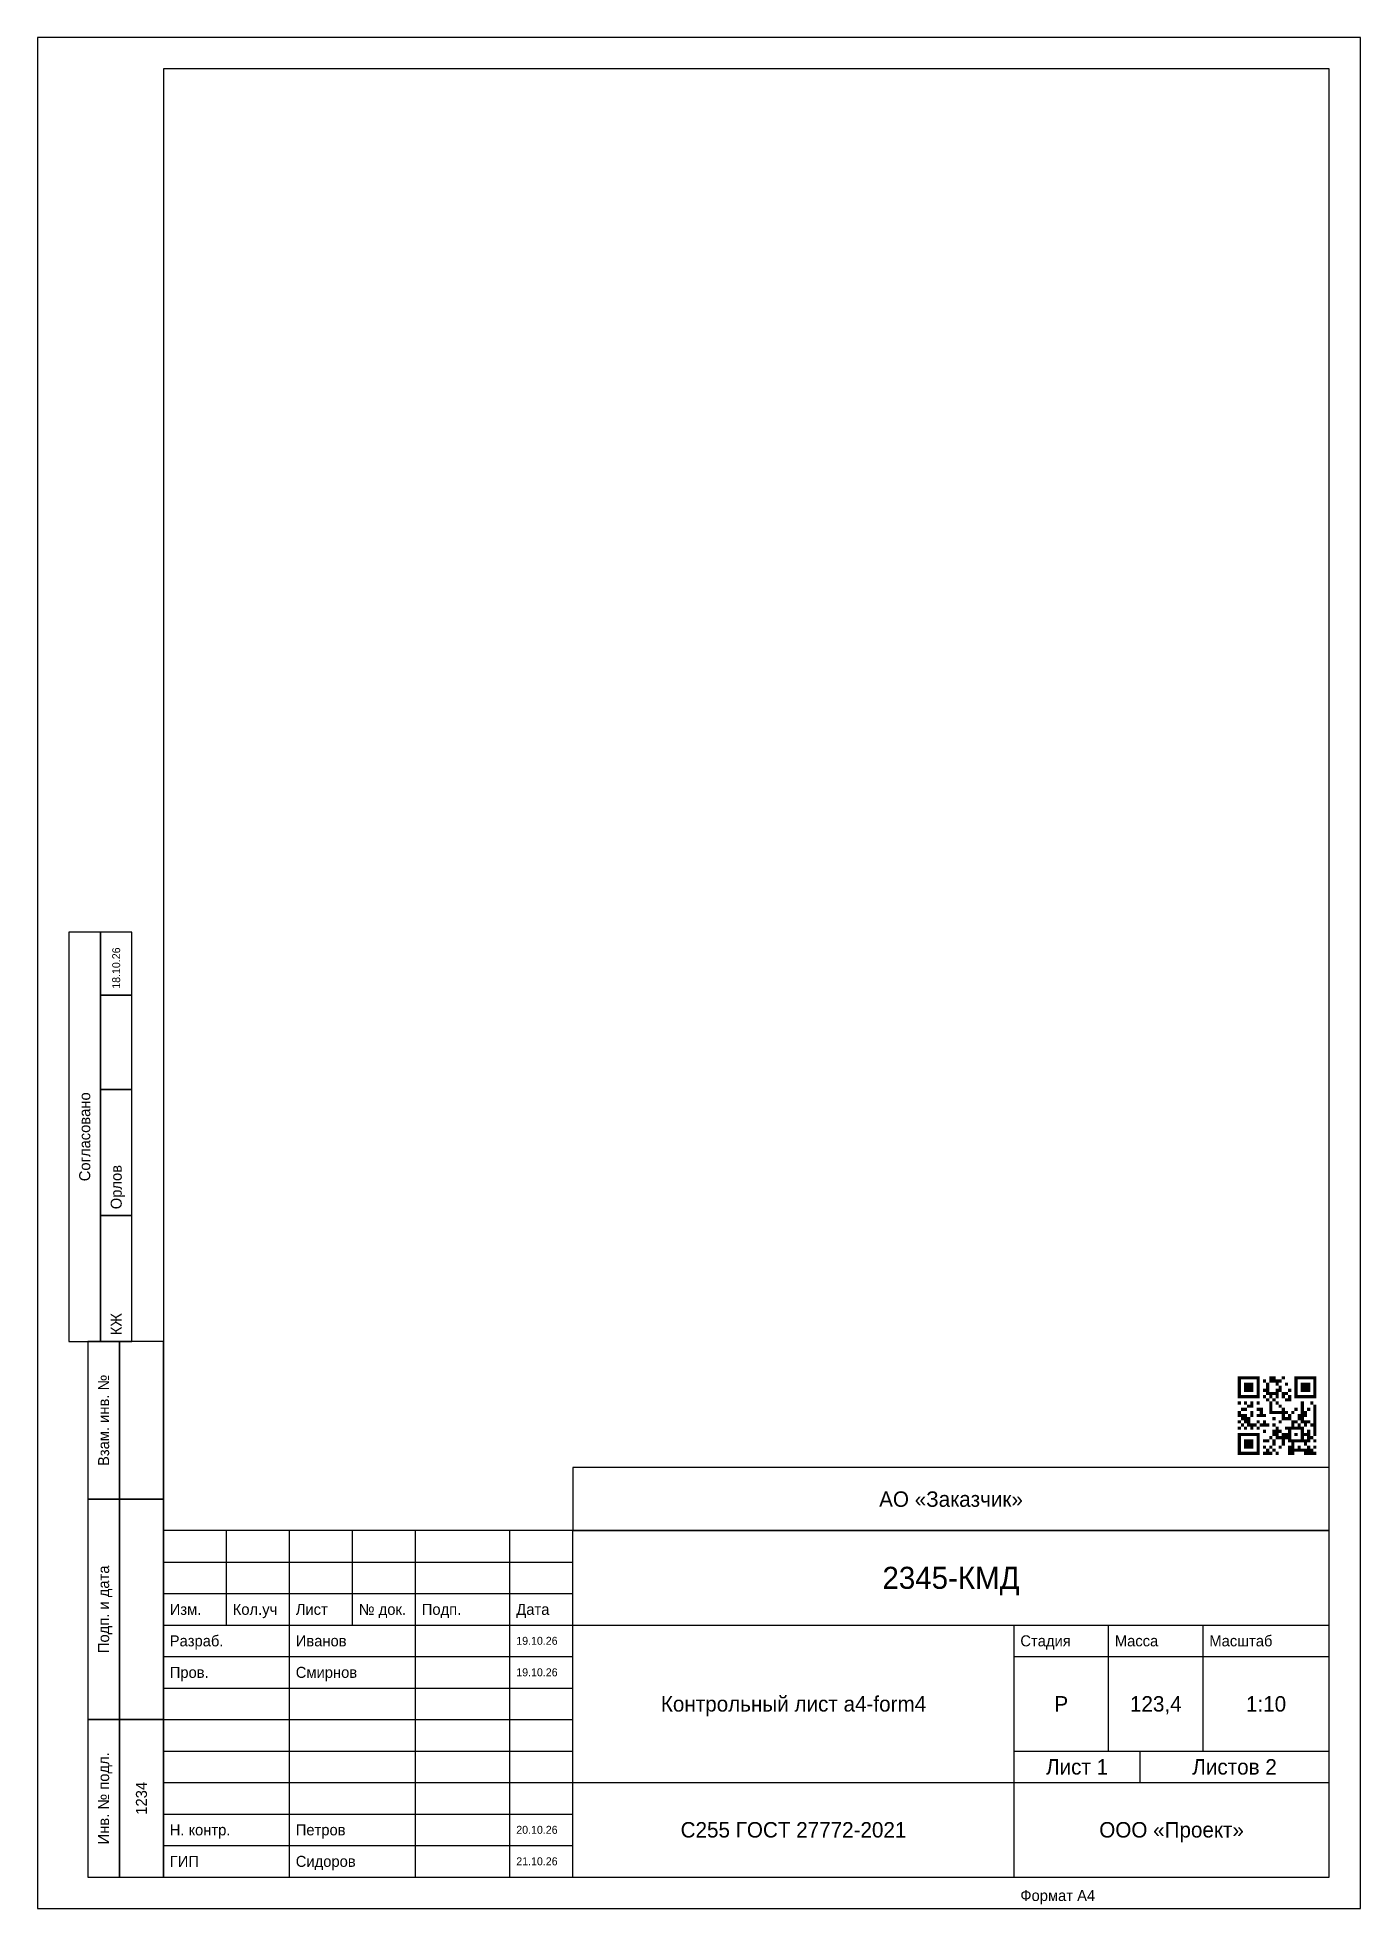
# Model space of a CAD drawing. Header units: millimetres. Extents: x 0 to 210, y 0 to 297.
import ezdxf
from ezdxf.enums import TextEntityAlignment as Align

# ---------------------------------------------------------------- set-up
doc = ezdxf.new("R2010")
doc.units = ezdxf.units.MM
for name, color, linetype in [('OB_FRAME', 7, 'CONTINUOUS'), ('OB_TEXT', 7, 'CONTINUOUS'), ('OB_THIN', 3, 'CONTINUOUS')]:
    doc.layers.add(name, color=color, linetype=linetype)

msp = doc.modelspace()

# ---------------------------------------------------------------- linework, layer by layer
at = {"layer": 'OB_FRAME'}
for p, q in [((205, 60), (20, 60)), ((20, 60), (20, 5)), ((30, 45), (30, 60)), ((40, 5), (40, 60)), ((50, 45), (50, 60)), ((60, 5), (60, 60)), ((75, 5), (75, 60)), ((85, 5), (85, 60)), ((205, 5), (205, 60)), ((20, 45), (85, 45)), ((85, 45), (205, 45)), ((155, 5), (155, 45)), ((170, 25), (170, 45)), ((185, 25), (185, 45)), ((155, 25), (205, 25)), ((175, 20), (175, 25)), ((85, 20), (205, 20)), ((20, 5), (205, 5))]:
    msp.add_line(p, q, dxfattribs=at)
for points in [[(20, 5), (205, 5), (205, 292), (20, 292), (20, 5)], [(5, 90), (10, 90), (10, 155), (5, 155), (5, 90)], [(8, 65), (13, 65), (13, 90), (8, 90), (8, 65)], [(13, 65), (20, 65), (20, 90), (13, 90), (13, 65)], [(85, 60), (205, 60), (205, 70), (85, 70), (85, 60)], [(8, 30), (13, 30), (13, 65), (8, 65), (8, 30)], [(13, 30), (20, 30), (20, 65), (13, 65), (13, 30)], [(8, 5), (13, 5), (13, 30), (8, 30), (8, 5)], [(13, 5), (20, 5), (20, 30), (13, 30), (13, 5)]]:
    msp.add_lwpolyline(points, dxfattribs=at)
for points in [[(190.5, 84), (191, 84), (190.5, 84.5), (191, 84.5)], [(190.5, 83.5), (191, 83.5), (190.5, 84), (191, 84)], [(190.5, 83), (191, 83), (190.5, 83.5), (191, 83.5)], [(191, 84), (191.5, 84), (191, 84.5), (191.5, 84.5)], [(191.5, 84), (192, 84), (191.5, 84.5), (192, 84.5)], [(191.5, 83), (192, 83), (191.5, 83.5), (192, 83.5)], [(192, 84), (192.5, 84), (192, 84.5), (192.5, 84.5)], [(192, 83), (192.5, 83), (192, 83.5), (192.5, 83.5)], [(192.5, 84), (193, 84), (192.5, 84.5), (193, 84.5)], [(192.5, 83), (193, 83), (192.5, 83.5), (193, 83.5)], [(193, 84), (193.5, 84), (193, 84.5), (193.5, 84.5)], [(193.5, 84), (194, 84), (193.5, 84.5), (194, 84.5)], [(193.5, 83.5), (194, 83.5), (193.5, 84), (194, 84)], [(193.5, 83), (194, 83), (193.5, 83.5), (194, 83.5)], [(194.5, 83.5), (195, 83.5), (194.5, 84), (195, 84)], [(195, 83), (195.5, 83), (195, 83.5), (195.5, 83.5)], [(195.5, 84), (196, 84), (195.5, 84.5), (196, 84.5)], [(195.5, 83.5), (196, 83.5), (195.5, 84), (196, 84)], [(196, 84), (196.5, 84), (196, 84.5), (196.5, 84.5)], [(196, 83.5), (196.5, 83.5), (196, 84), (196.5, 84)], [(196.5, 83.5), (197, 83.5), (196.5, 84), (197, 84)], [(196.5, 83), (197, 83), (196.5, 83.5), (197, 83.5)], [(197, 83.5), (197.5, 83.5), (197, 84), (197.5, 84)], [(197.5, 84), (198, 84), (197.5, 84.5), (198, 84.5)], [(198, 83), (198.5, 83), (198, 83.5), (198.5, 83.5)], [(199.5, 84), (200, 84), (199.5, 84.5), (200, 84.5)], [(199.5, 83.5), (200, 83.5), (199.5, 84), (200, 84)], [(199.5, 83), (200, 83), (199.5, 83.5), (200, 83.5)], [(200, 84), (200.5, 84), (200, 84.5), (200.5, 84.5)], [(200.5, 84), (201, 84), (200.5, 84.5), (201, 84.5)], [(200.5, 83), (201, 83), (200.5, 83.5), (201, 83.5)], [(201, 84), (201.5, 84), (201, 84.5), (201.5, 84.5)], [(201, 83), (201.5, 83), (201, 83.5), (201.5, 83.5)], [(201.5, 84), (202, 84), (201.5, 84.5), (202, 84.5)], [(201.5, 83), (202, 83), (201.5, 83.5), (202, 83.5)], [(202, 84), (202.5, 84), (202, 84.5), (202.5, 84.5)], [(202.5, 84), (203, 84), (202.5, 84.5), (203, 84.5)], [(202.5, 83.5), (203, 83.5), (202.5, 84), (203, 84)], [(202.5, 83), (203, 83), (202.5, 83.5), (203, 83.5)], [(190.5, 82.5), (191, 82.5), (190.5, 83), (191, 83)], [(190.5, 82), (191, 82), (190.5, 82.5), (191, 82.5)], [(190.5, 81.5), (191, 81.5), (190.5, 82), (191, 82)], [(190.5, 81), (191, 81), (190.5, 81.5), (191, 81.5)], [(190.5, 80), (191, 80), (190.5, 80.5), (191, 80.5)], [(191, 81), (191.5, 81), (191, 81.5), (191.5, 81.5)], [(191.5, 82.5), (192, 82.5), (191.5, 83), (192, 83)], [(191.5, 82), (192, 82), (191.5, 82.5), (192, 82.5)], [(191.5, 81), (192, 81), (191.5, 81.5), (192, 81.5)], [(191.5, 80), (192, 80), (191.5, 80.5), (192, 80.5)], [(192, 82.5), (192.5, 82.5), (192, 83), (192.5, 83)], [(192, 82), (192.5, 82), (192, 82.5), (192.5, 82.5)], [(192, 81), (192.5, 81), (192, 81.5), (192.5, 81.5)], [(192.5, 82.5), (193, 82.5), (192.5, 83), (193, 83)], [(192.5, 82), (193, 82), (192.5, 82.5), (193, 82.5)], [(192.5, 81), (193, 81), (192.5, 81.5), (193, 81.5)], [(192.5, 80), (193, 80), (192.5, 80.5), (193, 80.5)], [(193, 81), (193.5, 81), (193, 81.5), (193.5, 81.5)], [(193.5, 82.5), (194, 82.5), (193.5, 83), (194, 83)], [(193.5, 82), (194, 82), (193.5, 82.5), (194, 82.5)], [(193.5, 81.5), (194, 81.5), (193.5, 82), (194, 82)], [(193.5, 81), (194, 81), (193.5, 81.5), (194, 81.5)], [(193.5, 80), (194, 80), (193.5, 80.5), (194, 80.5)], [(194.5, 82), (195, 82), (194.5, 82.5), (195, 82.5)], [(194.5, 81), (195, 81), (194.5, 81.5), (195, 81.5)], [(195, 82.5), (195.5, 82.5), (195, 83), (195.5, 83)], [(195, 82), (195.5, 82), (195, 82.5), (195.5, 82.5)], [(195, 81.5), (195.5, 81.5), (195, 82), (195.5, 82)], [(195, 80.5), (195.5, 80.5), (195, 81), (195.5, 81)], [(195.5, 81.5), (196, 81.5), (195.5, 82), (196, 82)], [(195.5, 81), (196, 81), (195.5, 81.5), (196, 81.5)], [(195.5, 80), (196, 80), (195.5, 80.5), (196, 80.5)], [(196, 81.5), (196.5, 81.5), (196, 82), (196.5, 82)], [(196, 80.5), (196.5, 80.5), (196, 81), (196.5, 81)], [(196.5, 82), (197, 82), (196.5, 82.5), (197, 82.5)], [(196.5, 81.5), (197, 81.5), (196.5, 82), (197, 82)], [(196.5, 81), (197, 81), (196.5, 81.5), (197, 81.5)], [(196.5, 80), (197, 80), (196.5, 80.5), (197, 80.5)], [(197, 82.5), (197.5, 82.5), (197, 83), (197.5, 83)], [(197, 82), (197.5, 82), (197, 82.5), (197.5, 82.5)], [(197.5, 81.5), (198, 81.5), (197.5, 82), (198, 82)], [(197.5, 81), (198, 81), (197.5, 81.5), (198, 81.5)], [(198, 81.5), (198.5, 81.5), (198, 82), (198.5, 82)], [(198, 80.5), (198.5, 80.5), (198, 81), (198.5, 81)], [(198.5, 82), (199, 82), (198.5, 82.5), (199, 82.5)], [(198.5, 81), (199, 81), (198.5, 81.5), (199, 81.5)], [(198.5, 80.5), (199, 80.5), (198.5, 81), (199, 81)], [(199.5, 82.5), (200, 82.5), (199.5, 83), (200, 83)], [(199.5, 82), (200, 82), (199.5, 82.5), (200, 82.5)], [(199.5, 81.5), (200, 81.5), (199.5, 82), (200, 82)], [(199.5, 81), (200, 81), (199.5, 81.5), (200, 81.5)], [(200, 81), (200.5, 81), (200, 81.5), (200.5, 81.5)], [(200.5, 82.5), (201, 82.5), (200.5, 83), (201, 83)], [(200.5, 82), (201, 82), (200.5, 82.5), (201, 82.5)], [(200.5, 81), (201, 81), (200.5, 81.5), (201, 81.5)], [(200.5, 80), (201, 80), (200.5, 80.5), (201, 80.5)], [(201, 82.5), (201.5, 82.5), (201, 83), (201.5, 83)], [(201, 82), (201.5, 82), (201, 82.5), (201.5, 82.5)], [(201, 81), (201.5, 81), (201, 81.5), (201.5, 81.5)], [(201.5, 82.5), (202, 82.5), (201.5, 83), (202, 83)], [(201.5, 82), (202, 82), (201.5, 82.5), (202, 82.5)], [(201.5, 81), (202, 81), (201.5, 81.5), (202, 81.5)], [(202, 81), (202.5, 81), (202, 81.5), (202.5, 81.5)], [(202, 80), (202.5, 80), (202, 80.5), (202.5, 80.5)], [(202.5, 82.5), (203, 82.5), (202.5, 83), (203, 83)], [(202.5, 82), (203, 82), (202.5, 82.5), (203, 82.5)], [(202.5, 81.5), (203, 81.5), (202.5, 82), (203, 82)], [(202.5, 81), (203, 81), (202.5, 81.5), (203, 81.5)], [(190.5, 78.5), (191, 78.5), (190.5, 79), (191, 79)], [(190.5, 78), (191, 78), (190.5, 78.5), (191, 78.5)], [(190.5, 77), (191, 77), (190.5, 77.5), (191, 77.5)], [(191, 79), (191.5, 79), (191, 79.5), (191.5, 79.5)], [(191, 78), (191.5, 78), (191, 78.5), (191.5, 78.5)], [(191, 77.5), (191.5, 77.5), (191, 78), (191.5, 78)], [(191.5, 79), (192, 79), (191.5, 79.5), (192, 79.5)], [(191.5, 78), (192, 78), (191.5, 78.5), (192, 78.5)], [(191.5, 77.5), (192, 77.5), (191.5, 78), (192, 78)], [(191.5, 77), (192, 77), (191.5, 77.5), (192, 77.5)], [(192, 79.5), (192.5, 79.5), (192, 80), (192.5, 80)], [(192, 77.5), (192.5, 77.5), (192, 78), (192.5, 78)], [(192, 77), (192.5, 77), (192, 77.5), (192.5, 77.5)], [(192.5, 79.5), (193, 79.5), (192.5, 80), (193, 80)], [(192.5, 78.5), (193, 78.5), (192.5, 79), (193, 79)], [(192.5, 78), (193, 78), (192.5, 78.5), (193, 78.5)], [(193.5, 79), (194, 79), (193.5, 79.5), (194, 79.5)], [(193.5, 78), (194, 78), (193.5, 78.5), (194, 78.5)], [(193.5, 77), (194, 77), (193.5, 77.5), (194, 77.5)], [(194, 79), (194.5, 79), (194, 79.5), (194.5, 79.5)], [(194, 78.5), (194.5, 78.5), (194, 79), (194.5, 79)], [(194, 78), (194.5, 78), (194, 78.5), (194.5, 78.5)], [(194.5, 78), (195, 78), (194.5, 78.5), (195, 78.5)], [(194.5, 77), (195, 77), (194.5, 77.5), (195, 77.5)], [(195.5, 79.5), (196, 79.5), (195.5, 80), (196, 80)], [(195.5, 79), (196, 79), (195.5, 79.5), (196, 79.5)], [(195.5, 78.5), (196, 78.5), (195.5, 79), (196, 79)], [(196, 78.5), (196.5, 78.5), (196, 79), (196.5, 79)], [(196, 77.5), (196.5, 77.5), (196, 78), (196.5, 78)], [(196.5, 78.5), (197, 78.5), (196.5, 79), (197, 79)], [(197, 79.5), (197.5, 79.5), (197, 80), (197.5, 80)], [(197, 78.5), (197.5, 78.5), (197, 79), (197.5, 79)], [(197, 77), (197.5, 77), (197, 77.5), (197.5, 77.5)], [(197.5, 79), (198, 79), (197.5, 79.5), (198, 79.5)], [(197.5, 78.5), (198, 78.5), (197.5, 79), (198, 79)], [(197.5, 78), (198, 78), (197.5, 78.5), (198, 78.5)], [(197.5, 77.5), (198, 77.5), (197.5, 78), (198, 78)], [(198, 78.5), (198.5, 78.5), (198, 79), (198.5, 79)], [(198, 77.5), (198.5, 77.5), (198, 78), (198.5, 78)], [(198.5, 78), (199, 78), (198.5, 78.5), (199, 78.5)], [(198.5, 77.5), (199, 77.5), (198.5, 78), (199, 78)], [(199, 78.5), (199.5, 78.5), (199, 79), (199.5, 79)], [(199, 77), (199.5, 77), (199, 77.5), (199.5, 77.5)], [(199.5, 79), (200, 79), (199.5, 79.5), (200, 79.5)], [(199.5, 77), (200, 77), (199.5, 77.5), (200, 77.5)], [(200, 78), (200.5, 78), (200, 78.5), (200.5, 78.5)], [(200, 77.5), (200.5, 77.5), (200, 78), (200.5, 78)], [(200.5, 79.5), (201, 79.5), (200.5, 80), (201, 80)], [(200.5, 79), (201, 79), (200.5, 79.5), (201, 79.5)], [(200.5, 78.5), (201, 78.5), (200.5, 79), (201, 79)], [(200.5, 78), (201, 78), (200.5, 78.5), (201, 78.5)], [(200.5, 77.5), (201, 77.5), (200.5, 78), (201, 78)], [(200.5, 77), (201, 77), (200.5, 77.5), (201, 77.5)], [(201, 78.5), (201.5, 78.5), (201, 79), (201.5, 79)], [(201, 78), (201.5, 78), (201, 78.5), (201.5, 78.5)], [(201, 77), (201.5, 77), (201, 77.5), (201.5, 77.5)], [(201.5, 79), (202, 79), (201.5, 79.5), (202, 79.5)], [(201.5, 77), (202, 77), (201.5, 77.5), (202, 77.5)], [(202.5, 79.5), (203, 79.5), (202.5, 80), (203, 80)], [(202.5, 79), (203, 79), (202.5, 79.5), (203, 79.5)], [(202.5, 78.5), (203, 78.5), (202.5, 79), (203, 79)], [(202.5, 78), (203, 78), (202.5, 78.5), (203, 78.5)], [(202.5, 77.5), (203, 77.5), (202.5, 78), (203, 78)], [(202.5, 77), (203, 77), (202.5, 77.5), (203, 77.5)], [(190.5, 76), (191, 76), (190.5, 76.5), (191, 76.5)], [(190.5, 75), (191, 75), (190.5, 75.5), (191, 75.5)], [(190.5, 74.5), (191, 74.5), (190.5, 75), (191, 75)], [(190.5, 74), (191, 74), (190.5, 74.5), (191, 74.5)], [(191, 76.5), (191.5, 76.5), (191, 77), (191.5, 77)], [(191, 75), (191.5, 75), (191, 75.5), (191.5, 75.5)], [(191.5, 76), (192, 76), (191.5, 76.5), (192, 76.5)], [(191.5, 75), (192, 75), (191.5, 75.5), (192, 75.5)], [(191.5, 74), (192, 74), (191.5, 74.5), (192, 74.5)], [(192, 76.5), (192.5, 76.5), (192, 77), (192.5, 77)], [(192, 75), (192.5, 75), (192, 75.5), (192.5, 75.5)], [(192, 74), (192.5, 74), (192, 74.5), (192.5, 74.5)], [(192.5, 76.5), (193, 76.5), (192.5, 77), (193, 77)], [(192.5, 76), (193, 76), (192.5, 76.5), (193, 76.5)], [(192.5, 75), (193, 75), (192.5, 75.5), (193, 75.5)], [(192.5, 74), (193, 74), (192.5, 74.5), (193, 74.5)], [(193, 76.5), (193.5, 76.5), (193, 77), (193.5, 77)], [(193, 75), (193.5, 75), (193, 75.5), (193.5, 75.5)], [(193.5, 76), (194, 76), (193.5, 76.5), (194, 76.5)], [(193.5, 75), (194, 75), (193.5, 75.5), (194, 75.5)], [(193.5, 74.5), (194, 74.5), (193.5, 75), (194, 75)], [(193.5, 74), (194, 74), (193.5, 74.5), (194, 74.5)], [(194, 76.5), (194.5, 76.5), (194, 77), (194.5, 77)], [(194.5, 76.5), (195, 76.5), (194.5, 77), (195, 77)], [(194.5, 75.5), (195, 75.5), (194.5, 76), (195, 76)], [(194.5, 74), (195, 74), (194.5, 74.5), (195, 74.5)], [(195, 76.5), (195.5, 76.5), (195, 77), (195.5, 77)], [(195, 74), (195.5, 74), (195, 74.5), (195.5, 74.5)], [(195.5, 74.5), (196, 74.5), (195.5, 75), (196, 75)], [(196, 76.5), (196.5, 76.5), (196, 77), (196.5, 77)], [(196, 75.5), (196.5, 75.5), (196, 76), (196.5, 76)], [(196, 75), (196.5, 75), (196, 75.5), (196.5, 75.5)], [(196, 74), (196.5, 74), (196, 74.5), (196.5, 74.5)], [(196.5, 76), (197, 76), (196.5, 76.5), (197, 76.5)], [(196.5, 75.5), (197, 75.5), (196.5, 76), (197, 76)], [(196.5, 75), (197, 75), (196.5, 75.5), (197, 75.5)], [(196.5, 74.5), (197, 74.5), (196.5, 75), (197, 75)], [(197, 75.5), (197.5, 75.5), (197, 76), (197.5, 76)], [(197, 74.5), (197.5, 74.5), (197, 75), (197.5, 75)], [(197.5, 75), (198, 75), (197.5, 75.5), (198, 75.5)], [(197.5, 74.5), (198, 74.5), (197.5, 75), (198, 75)], [(197.5, 74), (198, 74), (197.5, 74.5), (198, 74.5)], [(198, 76), (198.5, 76), (198, 76.5), (198.5, 76.5)], [(198, 75), (198.5, 75), (198, 75.5), (198.5, 75.5)], [(198, 74.5), (198.5, 74.5), (198, 75), (198.5, 75)], [(198.5, 76), (199, 76), (198.5, 76.5), (199, 76.5)], [(198.5, 75.5), (199, 75.5), (198.5, 76), (199, 76)], [(198.5, 75), (199, 75), (198.5, 75.5), (199, 75.5)], [(198.5, 74.5), (199, 74.5), (198.5, 75), (199, 75)], [(198.5, 74), (199, 74), (198.5, 74.5), (199, 74.5)], [(199, 76.5), (199.5, 76.5), (199, 77), (199.5, 77)], [(199, 76), (199.5, 76), (199, 76.5), (199.5, 76.5)], [(199, 74), (199.5, 74), (199, 74.5), (199.5, 74.5)], [(199.5, 76), (200, 76), (199.5, 76.5), (200, 76.5)], [(199.5, 75), (200, 75), (199.5, 75.5), (200, 75.5)], [(199.5, 74), (200, 74), (199.5, 74.5), (200, 74.5)], [(200, 76.5), (200.5, 76.5), (200, 77), (200.5, 77)], [(200, 76), (200.5, 76), (200, 76.5), (200.5, 76.5)], [(200, 74), (200.5, 74), (200, 74.5), (200.5, 74.5)], [(200.5, 76), (201, 76), (200.5, 76.5), (201, 76.5)], [(200.5, 75.5), (201, 75.5), (200.5, 76), (201, 76)], [(200.5, 75), (201, 75), (200.5, 75.5), (201, 75.5)], [(200.5, 74.5), (201, 74.5), (200.5, 75), (201, 75)], [(200.5, 74), (201, 74), (200.5, 74.5), (201, 74.5)], [(201, 76.5), (201.5, 76.5), (201, 77), (201.5, 77)], [(201, 75), (201.5, 75), (201, 75.5), (201.5, 75.5)], [(201, 74), (201.5, 74), (201, 74.5), (201.5, 74.5)], [(201.5, 75.5), (202, 75.5), (201.5, 76), (202, 76)], [(201.5, 75), (202, 75), (201.5, 75.5), (202, 75.5)], [(201.5, 74.5), (202, 74.5), (201.5, 75), (202, 75)], [(201.5, 74), (202, 74), (201.5, 74.5), (202, 74.5)], [(202, 76.5), (202.5, 76.5), (202, 77), (202.5, 77)], [(202, 74.5), (202.5, 74.5), (202, 75), (202.5, 75)], [(202.5, 76.5), (203, 76.5), (202.5, 77), (203, 77)], [(202.5, 76), (203, 76), (202.5, 76.5), (203, 76.5)], [(202.5, 75.5), (203, 75.5), (202.5, 76), (203, 76)], [(202.5, 75), (203, 75), (202.5, 75.5), (203, 75.5)], [(202.5, 74), (203, 74), (202.5, 74.5), (203, 74.5)], [(190.5, 73.5), (191, 73.5), (190.5, 74), (191, 74)], [(190.5, 73), (191, 73), (190.5, 73.5), (191, 73.5)], [(190.5, 72.5), (191, 72.5), (190.5, 73), (191, 73)], [(190.5, 72), (191, 72), (190.5, 72.5), (191, 72.5)], [(191, 72), (191.5, 72), (191, 72.5), (191.5, 72.5)], [(191.5, 73.5), (192, 73.5), (191.5, 74), (192, 74)], [(191.5, 73), (192, 73), (191.5, 73.5), (192, 73.5)], [(191.5, 72), (192, 72), (191.5, 72.5), (192, 72.5)], [(192, 73.5), (192.5, 73.5), (192, 74), (192.5, 74)], [(192, 73), (192.5, 73), (192, 73.5), (192.5, 73.5)], [(192, 72), (192.5, 72), (192, 72.5), (192.5, 72.5)], [(192.5, 73.5), (193, 73.5), (192.5, 74), (193, 74)], [(192.5, 73), (193, 73), (192.5, 73.5), (193, 73.5)], [(192.5, 72), (193, 72), (192.5, 72.5), (193, 72.5)], [(193, 72), (193.5, 72), (193, 72.5), (193.5, 72.5)], [(193.5, 73.5), (194, 73.5), (193.5, 74), (194, 74)], [(193.5, 73), (194, 73), (193.5, 73.5), (194, 73.5)], [(193.5, 72.5), (194, 72.5), (193.5, 73), (194, 73)], [(193.5, 72), (194, 72), (193.5, 72.5), (194, 72.5)], [(194.5, 73), (195, 73), (194.5, 73.5), (195, 73.5)], [(194.5, 72), (195, 72), (194.5, 72.5), (195, 72.5)], [(195, 72.5), (195.5, 72.5), (195, 73), (195.5, 73)], [(195, 72), (195.5, 72), (195, 72.5), (195.5, 72.5)], [(195.5, 73), (196, 73), (195.5, 73.5), (196, 73.5)], [(195.5, 72), (196, 72), (195.5, 72.5), (196, 72.5)], [(196, 73.5), (196.5, 73.5), (196, 74), (196.5, 74)], [(196, 72.5), (196.5, 72.5), (196, 73), (196.5, 73)], [(196.5, 72), (197, 72), (196.5, 72.5), (197, 72.5)], [(197, 73), (197.5, 73), (197, 73.5), (197.5, 73.5)], [(197.5, 73.5), (198, 73.5), (197.5, 74), (198, 74)], [(198.5, 73), (199, 73), (198.5, 73.5), (199, 73.5)], [(198.5, 72.5), (199, 72.5), (198.5, 73), (199, 73)], [(198.5, 72), (199, 72), (198.5, 72.5), (199, 72.5)], [(199, 73.5), (199.5, 73.5), (199, 74), (199.5, 74)], [(199, 73), (199.5, 73), (199, 73.5), (199.5, 73.5)], [(199, 72.5), (199.5, 72.5), (199, 73), (199.5, 73)], [(199, 72), (199.5, 72), (199, 72.5), (199.5, 72.5)], [(199.5, 72.5), (200, 72.5), (199.5, 73), (200, 73)], [(200, 73), (200.5, 73), (200, 73.5), (200.5, 73.5)], [(200, 72.5), (200.5, 72.5), (200, 73), (200.5, 73)], [(200.5, 72.5), (201, 72.5), (200.5, 73), (201, 73)], [(201, 73.5), (201.5, 73.5), (201, 74), (201.5, 74)], [(201, 72.5), (201.5, 72.5), (201, 73), (201.5, 73)], [(201, 72), (201.5, 72), (201, 72.5), (201.5, 72.5)], [(201.5, 73), (202, 73), (201.5, 73.5), (202, 73.5)], [(201.5, 72.5), (202, 72.5), (201.5, 73), (202, 73)], [(201.5, 72), (202, 72), (201.5, 72.5), (202, 72.5)], [(202, 72.5), (202.5, 72.5), (202, 73), (202.5, 73)], [(202, 72), (202.5, 72), (202, 72.5), (202.5, 72.5)], [(202.5, 73), (203, 73), (202.5, 73.5), (203, 73.5)], [(202.5, 72), (203, 72), (202.5, 72.5), (203, 72.5)]]:
    msp.add_solid(points, dxfattribs=at)
at = {"layer": 'OB_THIN'}
for p, q in [((20, 55), (85, 55)), ((20, 50), (85, 50)), ((20, 40), (85, 40)), ((155, 40), (205, 40)), ((20, 35), (85, 35)), ((20, 30), (85, 30)), ((20, 25), (85, 25)), ((20, 20), (85, 20)), ((20, 15), (85, 15)), ((20, 10), (85, 10))]:
    msp.add_line(p, q, dxfattribs=at)
for points in [[(0, 0), (210, 0), (210, 297), (0, 297), (0, 0)], [(10, 145), (15, 145), (15, 155), (10, 155), (10, 145)], [(10, 130), (15, 130), (15, 145), (10, 145), (10, 130)], [(10, 110), (15, 110), (15, 130), (10, 130), (10, 110)], [(10, 90), (15, 90), (15, 110), (10, 110), (10, 90)]]:
    msp.add_lwpolyline(points, dxfattribs=at)

# ---------------------------------------------------------------- texts
at = {"layer": 'OB_TEXT'}
for s, height, p in [('18.10.26', 1.26, (13.13, 146)), ('Орлов', 1.75, (13.38, 111)), ('КЖ', 1.75, (13.38, 91))]:
    msp.add_text(s, height=height, rotation=90, dxfattribs=at).set_placement(p)
for s, p in [('Согласовано', (8.38, 122.5)), ('Взам. инв. №', (11.38, 77.5)), ('Подп. и дата', (11.38, 47.5)), ('Инв. № подл.', (11.38, 17.5)), ('1234', (17.38, 17.5))]:
    msp.add_text(s, height=1.75, rotation=90, dxfattribs=at).set_placement(p, align=Align.CENTER)
for s, height, p in [('АО «Заказчик»', 2.45, (145, 63.77)), ('2345-КМД', 3.5, (145, 50.75)), ('Контрольный лист a4-form4', 2.45, (120, 31.27)), ('Р', 2.45, (162.5, 31.27)), ('123,4', 2.45, (177.5, 31.27)), ('1:10', 2.45, (195, 31.27)), ('Листов 2', 2.45, (190, 21.27)), ('Лист 1', 2.45, (165, 21.27)), ('С255 ГОСТ 27772-2021', 2.45, (120, 11.28)), ('ООО «Проект»', 2.45, (180, 11.28))]:
    msp.add_text(s, height=height, dxfattribs=at).set_placement(p, align=Align.CENTER)
for s, height, p in [('Изм.', 1.75, (21, 46.62)), ('Кол.уч', 1.75, (31, 46.62)), ('Лист', 1.75, (41, 46.62)), ('№ док.', 1.75, (51, 46.62)), ('Подп.', 1.75, (61, 46.62)), ('Дата', 1.75, (76, 46.62)), ('Разраб.', 1.75, (21, 41.62)), ('Иванов', 1.75, (41, 41.62)), ('19.10.26', 1.26, (76, 41.87)), ('Стадия', 1.75, (156, 41.62)), ('Масса', 1.75, (171, 41.62)), ('Масштаб', 1.75, (186, 41.62)), ('Пров.', 1.75, (21, 36.62)), ('Смирнов', 1.75, (41, 36.62)), ('19.10.26', 1.26, (76, 36.87)), ('Н. контр.', 1.75, (21, 11.62)), ('Петров', 1.75, (41, 11.62)), ('20.10.26', 1.26, (76, 11.87)), ('ГИП', 1.75, (21, 6.62)), ('Сидоров', 1.75, (41, 6.62)), ('21.10.26', 1.26, (76, 6.87)), ('Формат A4', 1.75, (156, 1.2))]:
    msp.add_text(s, height=height, dxfattribs=at).set_placement(p)

doc.saveas('drawing.dxf')
